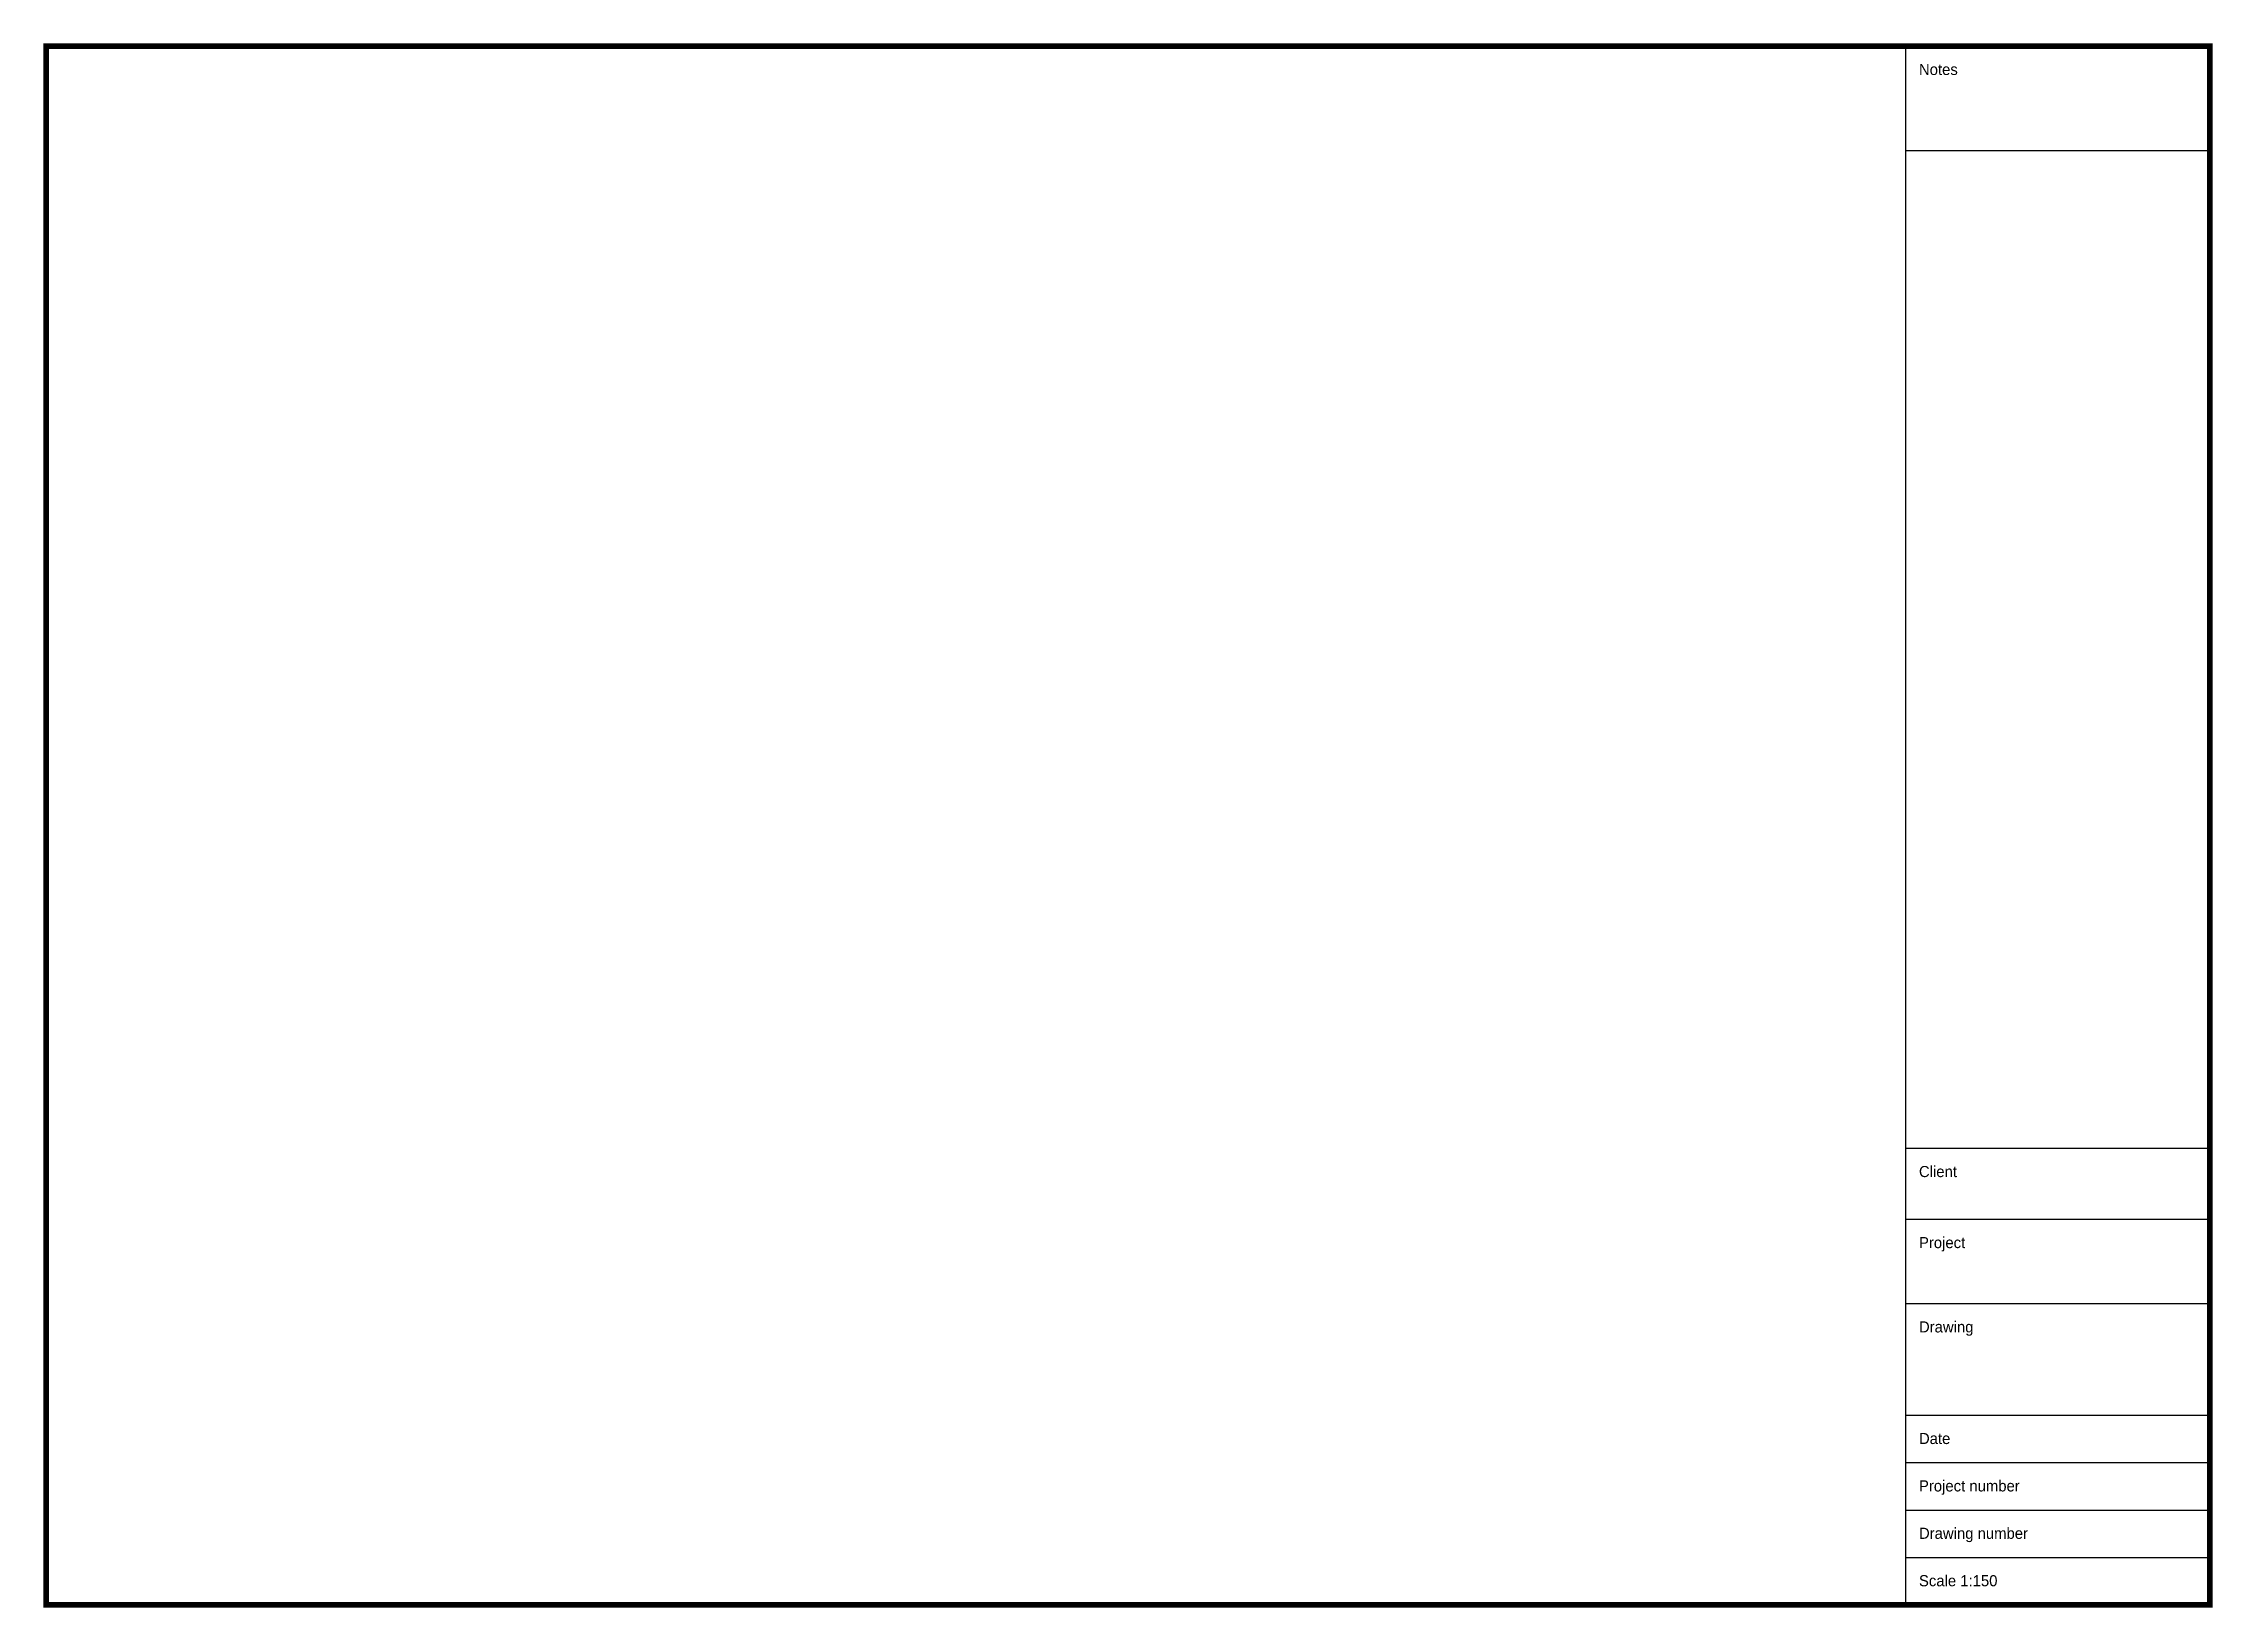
# Paper-space layout 'Layout2' of a CAD drawing. Header units: millimetres. Extents: x 9 to 400, y 5 to 287.
import ezdxf

# ---------------------------------------------------------------- set-up
doc = ezdxf.new("R2010")
doc.units = ezdxf.units.MM
doc.layers.get('0').update_dxf_attribs({"lineweight": 9})
doc.layers.add('view', color=7, linetype='Continuous')

psp = doc.layouts.new('Layout2')

# ---------------------------------------------------------------- linework, layer by layer
at = {"lineweight": 25}
for p, q in [((344.56, 286.3), (344.56, 197.25)), ((344.56, 267.53), (399.3, 267.53)), ((344.56, 197.25), (344.56, 5.84)), ((344.56, 87.99), (399.3, 87.99)), ((344.56, 75.21), (399.3, 75.21)), ((344.56, 60.04), (399.3, 60.04)), ((344.56, 39.96), (399.3, 39.96)), ((344.56, 31.43), (399.3, 31.43)), ((344.56, 22.9), (399.3, 22.9)), ((344.56, 14.37), (399.3, 14.37))]:
    psp.add_line(p, q, dxfattribs=at)
at = {"lineweight": 15, "const_width": 1}
psp.add_lwpolyline([(9.94, 286.3), (399.3, 286.3), (399.3, 5.84), (9.94, 5.84), (9.94, 286.3)], dxfattribs=at)

# ---------------------------------------------------------------- texts
at = {"lineweight": 15}
for s, p in [('Notes', (346.96, 281.11)), ('Client', (346.96, 82.8)), ('Project', (346.96, 70.02)), ('Drawing', (346.96, 54.85)), ('Date', (346.96, 34.77)), ('Project number', (346.96, 26.24)), ('Drawing number', (346.96, 17.71)), ('Scale 1:150', (346.96, 9.18))]:
    psp.add_text(s, height=2, dxfattribs=at).set_placement(p)

# ---------------------------------------------------------------- viewports
at = {"layer": 'view'}
psp.add_viewport(center=(204.62, 146.07), size=(389.36, 280.4612), view_center_point=(62756.434999258, 7638.271895464), view_height=0.00003401529, dxfattribs=at)

doc.saveas('drawing.dxf')
